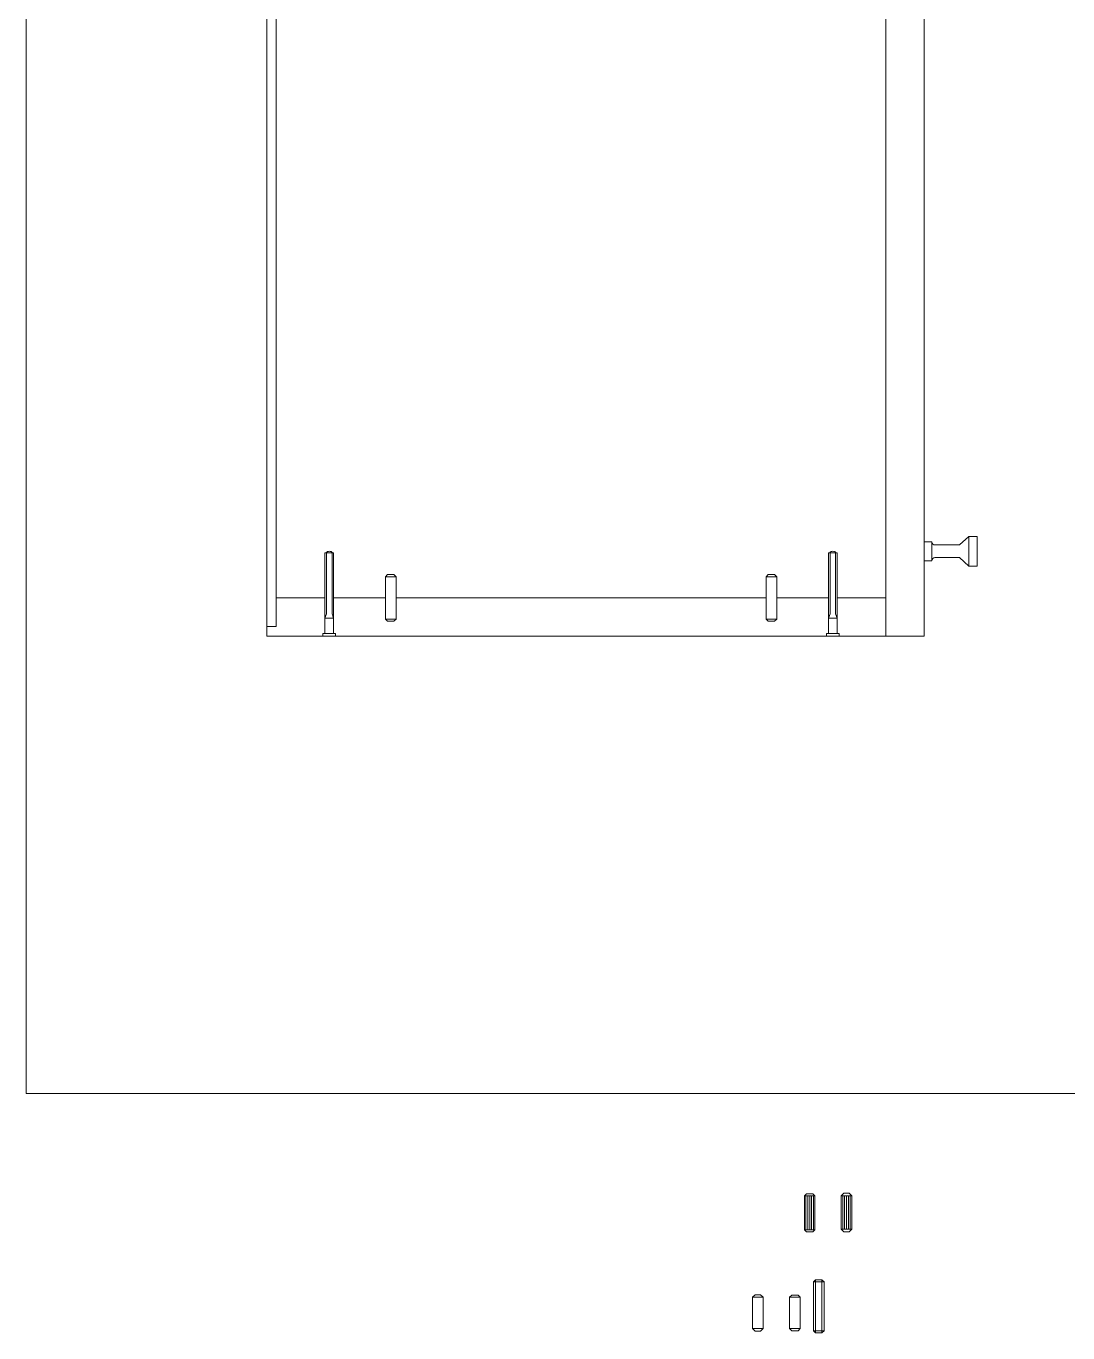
# Model space of a CAD drawing. Header units: centimetres. Extents: x -9.9 to 12.1, y -14.8 to 2.1.
# Drawn here: x 1.457 to 1.949, y -10.864 to -10.247 of the extents above; entities that cross this region are included whole.
import ezdxf

# ---------------------------------------------------------------- set-up
doc = ezdxf.new("R2010")
doc.units = ezdxf.units.CM
doc.header["$MEASUREMENT"] = 0
for name, color, linetype, lineweight in [('0_Num_Penna__6', 6, 'Continuous', 18), ('0_Num_Penna__7', 7, 'Continuous', 18), ('A-FURN_Num_Penna__252_Num_Penna__252_Num_Penna__3_Num_Penna__252_Num_Penna__252_Num_Penna__252_Num_Penna__252_Num_Penna__252_Num_Penna__252_Num_Penna__252_Num_Penna__252_Num_Penna__252_Num_Penna__252_Num_Penna__252_Num_Penna__240', 240, 'Continuous', 18), ('A-FURN_Num_Penna__252_Num_Penna__252_Num_Penna__3_Num_Penna__252_Num_Penna__252_Num_Penna__252_Num_Penna__252_Num_Penna__252_Num_Penna__252_Num_Penna__252_Num_Penna__252_Num_Penna__252_Num_Penna__252_Num_Penna__252_Num_Penna__3', 3, 'Continuous', 18), ('A-FURN_Num_Penna__252_Num_Penna__252_Num_Penna__3_Num_Penna__252_Num_Penna__252_Num_Penna__252_Num_Penna__252_Num_Penna__252_Num_Penna__252_Num_Penna__252_Num_Penna__252_Num_Penna__252_Num_Penna__252_Num_Penna__252_Num_Penna__5', 5, 'Continuous', 18), ('A-FURN_Num_Penna__252_Num_Penna__252_Num_Penna__3_Num_Penna__252_Num_Penna__252_Num_Penna__252_Num_Penna__252_Num_Penna__252_Num_Penna__252_Num_Penna__252_Num_Penna__252_Num_Penna__252_Num_Penna__252_Num_Penna__252_Num_Penna__6', 6, 'Continuous', 18), ('A-SECT-PATT_Num_Penna__6_Num_Penna__6_Num_Penna__6_Num_Penna__6_Num_Penna__6_Num_Penna__6_Num_Penna__6_Num_Penna__6_Num_Penna__6_Num_Penna__6_Num_Penna__6_Num_Penna__6_Num_Penna__6_Num_Penna__6', 6, 'Continuous', 18), ('filatura_Num_Penna__8', 8, 'Continuous', 18), ('PDF16_Geometry_Num_Penna__5_Num_Penna__5_Num_Penna__5_Num_Penna__5_Num_Penna__5_Num_Penna__5_Num_Penna__5_Num_Penna__5_Num_Penna__5_Num_Penna__5_Num_Penna__5_Num_Penna__5_Num_Penna__5_Num_Penna__5', 5, 'Continuous', 18), ('PDF16_Geometry_Num_Penna__6_Num_Penna__6_Num_Penna__6_Num_Penna__6_Num_Penna__6_Num_Penna__6_Num_Penna__6_Num_Penna__6_Num_Penna__6_Num_Penna__6_Num_Penna__6_Num_Penna__6_Num_Penna__6_Num_Penna__6', 6, 'Continuous', 18), ('PDF2_Geometry_Num_Penna__7_Num_Penna__7_Num_Penna__7_Num_Penna__7_Num_Penna__7_Num_Penna__7_Num_Penna__7_Num_Penna__5', 5, 'Continuous', 18), ('PDF2_Geometry_Num_Penna__7_Num_Penna__7_Num_Penna__7_Num_Penna__7_Num_Penna__7_Num_Penna__7_Num_Penna__7_Num_Penna__6', 6, 'Continuous', 18), ('PDF2_Geometry_Num_Penna__7_Num_Penna__7_Num_Penna__7_Num_Penna__7_Num_Penna__7_Num_Penna__7_Num_Penna__7_Num_Penna__7', 7, 'Continuous', 18), ('VITE_Num_Penna__5', 5, 'Continuous', 18), ('VITE_Num_Penna__7', 7, 'Continuous', 18)]:
    doc.layers.add(name, color=color, linetype=linetype, lineweight=lineweight)

msp = doc.modelspace()

# ---------------------------------------------------------------- linework, layer by layer
at = {"layer": '0_Num_Penna__6', "color": 6, "linetype": 'Continuous', "lineweight": 18}
for p, q in [((1.62681, -10.50691), (1.62781, -10.50591)), ((1.62781, -10.50591), (1.63081, -10.50591)), ((1.63181, -10.50691), (1.63081, -10.50591)), ((1.80631, -10.50691), (1.80731, -10.50591)), ((1.80731, -10.50591), (1.81031, -10.50591)), ((1.81131, -10.50691), (1.81031, -10.50591)), ((1.62681, -10.52691), (1.62781, -10.52791)), ((1.62781, -10.52791), (1.63081, -10.52791)), ((1.63181, -10.52691), (1.63081, -10.52791)), ((1.80631, -10.52691), (1.80731, -10.52791)), ((1.80731, -10.52791), (1.81031, -10.52791)), ((1.81131, -10.52691), (1.81031, -10.52791))]:
    msp.add_line(p, q, dxfattribs=at)
at = {"layer": '0_Num_Penna__7', "color": 7, "linetype": 'Continuous', "lineweight": 18}
for p, q in [((1.82438, -10.79906), (1.82538, -10.79806)), ((1.82538, -10.79806), (1.82838, -10.79806)), ((1.82938, -10.79906), (1.82838, -10.79806)), ((1.82438, -10.81506), (1.82538, -10.81606)), ((1.82538, -10.81606), (1.82838, -10.81606)), ((1.82938, -10.81506), (1.82838, -10.81606)), ((1.82865, -10.83968), (1.82965, -10.83868)), ((1.83265, -10.83868), (1.82965, -10.83868)), ((1.83265, -10.83868), (1.83365, -10.83968)), ((1.82865, -10.83968), (1.82865, -10.86268)), ((1.83365, -10.84868), (1.83365, -10.83968)), ((1.81743, -10.84691), (1.81843, -10.84591)), ((1.81843, -10.84591), (1.82143, -10.84591)), ((1.82243, -10.84691), (1.82143, -10.84591)), ((1.83365, -10.84868), (1.83365, -10.86268)), ((1.81743, -10.86166), (1.81843, -10.86266)), ((1.81843, -10.86266), (1.82143, -10.86266)), ((1.82243, -10.86166), (1.82143, -10.86266)), ((1.82865, -10.86268), (1.82965, -10.86368)), ((1.82965, -10.86168), (1.82965, -10.85868)), ((1.83365, -10.86268), (1.83265, -10.86368)), ((1.82965, -10.86368), (1.83265, -10.86368))]:
    msp.add_line(p, q, dxfattribs=at)
at = {"layer": 'A-FURN_Num_Penna__252_Num_Penna__252_Num_Penna__3_Num_Penna__252_Num_Penna__252_Num_Penna__252_Num_Penna__252_Num_Penna__252_Num_Penna__252_Num_Penna__252_Num_Penna__252_Num_Penna__252_Num_Penna__252_Num_Penna__252_Num_Penna__240', "color": 240, "linetype": 'Continuous', "lineweight": 18}
for p, q in [((1.45735, -10.75068), (1.45735, -9.62416)), ((2.58386, -10.75068), (1.45735, -10.75068))]:
    msp.add_line(p, q, dxfattribs=at)
at = {"layer": 'A-FURN_Num_Penna__252_Num_Penna__252_Num_Penna__3_Num_Penna__252_Num_Penna__252_Num_Penna__252_Num_Penna__252_Num_Penna__252_Num_Penna__252_Num_Penna__252_Num_Penna__252_Num_Penna__252_Num_Penna__252_Num_Penna__252_Num_Penna__3', "color": 3, "linetype": 'Continuous', "lineweight": 18}
msp.add_line((1.82538, -10.81606), (1.82838, -10.81606), dxfattribs=at)
at = {"layer": 'A-FURN_Num_Penna__252_Num_Penna__252_Num_Penna__3_Num_Penna__252_Num_Penna__252_Num_Penna__252_Num_Penna__252_Num_Penna__252_Num_Penna__252_Num_Penna__252_Num_Penna__252_Num_Penna__252_Num_Penna__252_Num_Penna__252_Num_Penna__5', "color": 5, "linetype": 'Continuous', "lineweight": 18}
for p, q in [((1.59901, -10.49562), (1.59901, -10.52448)), ((1.59901, -10.49562), (1.60162, -10.49562)), ((1.60162, -10.52448), (1.60162, -10.49562)), ((1.83651, -10.52448), (1.83651, -10.49562)), ((1.83912, -10.49562), (1.83651, -10.49562)), ((1.83912, -10.49562), (1.83912, -10.52448)), ((1.59826, -10.52649), (1.60237, -10.52649)), ((1.83987, -10.52649), (1.83576, -10.52649)), ((1.59731, -10.53491), (1.60331, -10.53491)), ((1.59826, -10.53371), (1.60237, -10.53371)), ((1.84081, -10.53491), (1.83481, -10.53491)), ((1.83987, -10.53371), (1.83576, -10.53371))]:
    msp.add_line(p, q, dxfattribs=at)
at = {"layer": 'A-FURN_Num_Penna__252_Num_Penna__252_Num_Penna__3_Num_Penna__252_Num_Penna__252_Num_Penna__252_Num_Penna__252_Num_Penna__252_Num_Penna__252_Num_Penna__252_Num_Penna__252_Num_Penna__252_Num_Penna__252_Num_Penna__252_Num_Penna__6', "color": 6, "linetype": 'Continuous', "lineweight": 18}
for p, q in [((1.59826, -10.49562), (1.59901, -10.49562)), ((1.59826, -10.53371), (1.59826, -10.49562)), ((1.60162, -10.49562), (1.60237, -10.49562)), ((1.60237, -10.53371), (1.60237, -10.49562)), ((1.83651, -10.49562), (1.83576, -10.49562)), ((1.83576, -10.53371), (1.83576, -10.49562)), ((1.83987, -10.49562), (1.83912, -10.49562)), ((1.83987, -10.53371), (1.83987, -10.49562)), ((1.59826, -10.53371), (1.59731, -10.53371)), ((1.59731, -10.53491), (1.59731, -10.53371)), ((1.60331, -10.53371), (1.60237, -10.53371)), ((1.60331, -10.53371), (1.60331, -10.53491)), ((1.83481, -10.53371), (1.83576, -10.53371)), ((1.83481, -10.53371), (1.83481, -10.53491)), ((1.83987, -10.53371), (1.84081, -10.53371)), ((1.84081, -10.53491), (1.84081, -10.53371))]:
    msp.add_line(p, q, dxfattribs=at)
at = {"layer": 'A-SECT-PATT_Num_Penna__6_Num_Penna__6_Num_Penna__6_Num_Penna__6_Num_Penna__6_Num_Penna__6_Num_Penna__6_Num_Penna__6_Num_Penna__6_Num_Penna__6_Num_Penna__6_Num_Penna__6_Num_Penna__6_Num_Penna__6', "color": 6, "linetype": 'Continuous', "lineweight": 18}
msp.add_line((1.57531, -9.78941), (1.57531, -10.53041), dxfattribs=at)
at = {"layer": 'filatura_Num_Penna__8', "color": 8, "linetype": 'Continuous', "lineweight": 18}
for p, q in [((1.82965, -10.83868), (1.82965, -10.86368)), ((1.83265, -10.83868), (1.83265, -10.86368)), ((1.82865, -10.83968), (1.83365, -10.83968)), ((1.83365, -10.86268), (1.82865, -10.86268))]:
    msp.add_line(p, q, dxfattribs=at)
at = {"layer": 'PDF16_Geometry_Num_Penna__5_Num_Penna__5_Num_Penna__5_Num_Penna__5_Num_Penna__5_Num_Penna__5_Num_Penna__5_Num_Penna__5_Num_Penna__5_Num_Penna__5_Num_Penna__5_Num_Penna__5_Num_Penna__5_Num_Penna__5', "color": 5, "linetype": 'Continuous', "lineweight": 18}
for p, q in [((1.88447, -10.49043), (1.88081, -10.49043)), ((1.88081, -10.49043), (1.88081, -10.49938)), ((1.88447, -10.49043), (1.88447, -10.49938)), ((1.89754, -10.49191), (1.88595, -10.49191)), ((1.9019, -10.48791), (1.89754, -10.49191)), ((1.90581, -10.48791), (1.9019, -10.48791)), ((1.9019, -10.48791), (1.9019, -10.50191)), ((1.90581, -10.48791), (1.90581, -10.50191)), ((1.88447, -10.49938), (1.88081, -10.49938)), ((1.89754, -10.4979), (1.88595, -10.4979)), ((1.9019, -10.50191), (1.89754, -10.4979)), ((1.90581, -10.50191), (1.9019, -10.50191))]:
    msp.add_line(p, q, dxfattribs=at)
for centre, start, end in [((1.88595, -10.49043), 180, 270), ((1.88595, -10.49938), 90, 180)]:
    msp.add_arc(centre, 0.00148, start, end, dxfattribs=at)
at = {"layer": 'PDF16_Geometry_Num_Penna__6_Num_Penna__6_Num_Penna__6_Num_Penna__6_Num_Penna__6_Num_Penna__6_Num_Penna__6_Num_Penna__6_Num_Penna__6_Num_Penna__6_Num_Penna__6_Num_Penna__6_Num_Penna__6_Num_Penna__6', "color": 6, "linetype": 'Continuous', "lineweight": 18}
for p, q in [((1.57081, -10.53041), (1.57081, -9.78491)), ((1.86281, -9.78491), (1.86281, -10.53491)), ((1.88081, -9.78491), (1.88081, -10.53491)), ((1.57531, -10.51691), (1.59826, -10.51691)), ((1.57531, -10.53041), (1.57531, -10.51691)), ((1.60237, -10.51691), (1.62681, -10.51691)), ((1.63181, -10.51691), (1.80631, -10.51691)), ((1.81131, -10.51691), (1.83576, -10.51691)), ((1.83987, -10.51691), (1.86281, -10.51691)), ((1.57081, -10.53491), (1.57081, -10.53041)), ((1.57081, -10.53041), (1.57531, -10.53041)), ((1.57081, -10.53491), (1.59781, -10.53491)), ((1.60281, -10.53491), (1.83481, -10.53491)), ((1.84081, -10.53491), (1.88081, -10.53491))]:
    msp.add_line(p, q, dxfattribs=at)
at = {"layer": 'PDF2_Geometry_Num_Penna__7_Num_Penna__7_Num_Penna__7_Num_Penna__7_Num_Penna__7_Num_Penna__7_Num_Penna__7_Num_Penna__5', "color": 5, "linetype": 'Continuous', "lineweight": 18, "flags": 128}
for points in [[(1.59826, -10.52649), (1.59901, -10.52448)], [(1.60237, -10.52649), (1.60162, -10.52448)], [(1.83576, -10.52649), (1.83651, -10.52448)], [(1.83987, -10.52649), (1.83912, -10.52448)], [(1.60237, -10.52649), (1.60237, -10.53371)], [(1.83576, -10.52649), (1.83576, -10.53371)]]:
    msp.add_lwpolyline(points, dxfattribs=at)
at = {"layer": 'PDF2_Geometry_Num_Penna__7_Num_Penna__7_Num_Penna__7_Num_Penna__7_Num_Penna__7_Num_Penna__7_Num_Penna__7_Num_Penna__6', "color": 6, "linetype": 'Continuous', "lineweight": 18, "flags": 128}
for points in [[(1.59901, -10.49562), (1.59901, -10.49545, -0.19953), (1.59908, -10.49528, -0.116877), (1.59947, -10.49504, -0.162888), (1.60116, -10.49504, -0.116832), (1.60155, -10.49528, -0.198418), (1.60162, -10.49545), (1.60162, -10.49562)], [(1.83651, -10.49562), (1.83651, -10.49545, -0.19953), (1.83658, -10.49528, -0.116877), (1.83697, -10.49504, -0.162888), (1.83866, -10.49504, -0.116832), (1.83905, -10.49528, -0.198418), (1.83912, -10.49545), (1.83912, -10.49562)]]:
    msp.add_lwpolyline(points, format="xyb", dxfattribs=at)
for points in [[(1.62681, -10.50691), (1.62681, -10.52691)], [(1.63181, -10.52691), (1.63181, -10.50691)], [(1.80631, -10.50691), (1.80631, -10.52691)], [(1.81131, -10.52691), (1.81131, -10.50691)]]:
    msp.add_lwpolyline(points, dxfattribs=at)
at = {"layer": 'PDF2_Geometry_Num_Penna__7_Num_Penna__7_Num_Penna__7_Num_Penna__7_Num_Penna__7_Num_Penna__7_Num_Penna__7_Num_Penna__7', "color": 7, "linetype": 'Continuous', "lineweight": 18, "flags": 128}
for points in [[(1.82438, -10.79906), (1.82438, -10.81506)], [(1.82512, -10.79906), (1.82512, -10.81506)], [(1.826, -10.79906), (1.826, -10.81506)], [(1.82688, -10.79906), (1.82688, -10.81506)], [(1.82776, -10.79906), (1.82776, -10.81506)], [(1.82865, -10.79906), (1.82865, -10.81506)], [(1.82938, -10.81506), (1.82938, -10.79906)], [(1.84173, -10.79906), (1.84173, -10.81481)], [(1.84247, -10.79906), (1.84247, -10.81481)], [(1.84335, -10.79906), (1.84335, -10.81481)], [(1.84423, -10.79906), (1.84423, -10.81481)], [(1.84512, -10.79906), (1.84512, -10.81481)], [(1.846, -10.79906), (1.846, -10.81481)], [(1.84673, -10.81481), (1.84673, -10.79906)]]:
    msp.add_lwpolyline(points, dxfattribs=at)
at = {"layer": 'VITE_Num_Penna__5', "color": 5, "linetype": 'Continuous', "lineweight": 18, "flags": 128}
for points in [[(1.63181, -10.50691), (1.62681, -10.50691)], [(1.81131, -10.50691), (1.80631, -10.50691)], [(1.63181, -10.52691), (1.62681, -10.52691)], [(1.81131, -10.52691), (1.80631, -10.52691)]]:
    msp.add_lwpolyline(points, dxfattribs=at)
at = {"layer": 'VITE_Num_Penna__7', "color": 7, "linetype": 'Continuous', "lineweight": 18}
for p, q in [((1.84173, -10.79906), (1.84298, -10.79781)), ((1.84548, -10.79781), (1.84673, -10.79906)), ((1.84173, -10.81481), (1.84298, -10.81606)), ((1.84548, -10.81606), (1.84673, -10.81481)), ((1.79995, -10.84691), (1.8012, -10.84566)), ((1.80495, -10.84691), (1.8037, -10.84566)), ((1.79995, -10.86166), (1.8012, -10.86291)), ((1.8037, -10.86291), (1.80495, -10.86166))]:
    msp.add_line(p, q, dxfattribs=at)
at = {"layer": 'VITE_Num_Penna__7', "color": 7, "linetype": 'Continuous', "lineweight": 18, "flags": 128}
for points in [[(1.82938, -10.79906), (1.82438, -10.79906)], [(1.84673, -10.79906), (1.84173, -10.79906)], [(1.84298, -10.79781), (1.84548, -10.79781)], [(1.82938, -10.81506), (1.82438, -10.81506)], [(1.84673, -10.81481), (1.84173, -10.81481)], [(1.84298, -10.81606), (1.84548, -10.81606)], [(1.8037, -10.84566), (1.8012, -10.84566)], [(1.80495, -10.86166), (1.79995, -10.86166)], [(1.8012, -10.86291), (1.8037, -10.86291)], [(1.82243, -10.86166), (1.81743, -10.86166)]]:
    msp.add_lwpolyline(points, dxfattribs=at)
for points in [[(1.79995, -10.86166), (1.80495, -10.86166), (1.80495, -10.84691), (1.79995, -10.84691)], [(1.81743, -10.86166), (1.82243, -10.86166), (1.82243, -10.84691), (1.81743, -10.84691)]]:
    msp.add_lwpolyline(points, close=True, dxfattribs=at)

doc.saveas('drawing.dxf')
